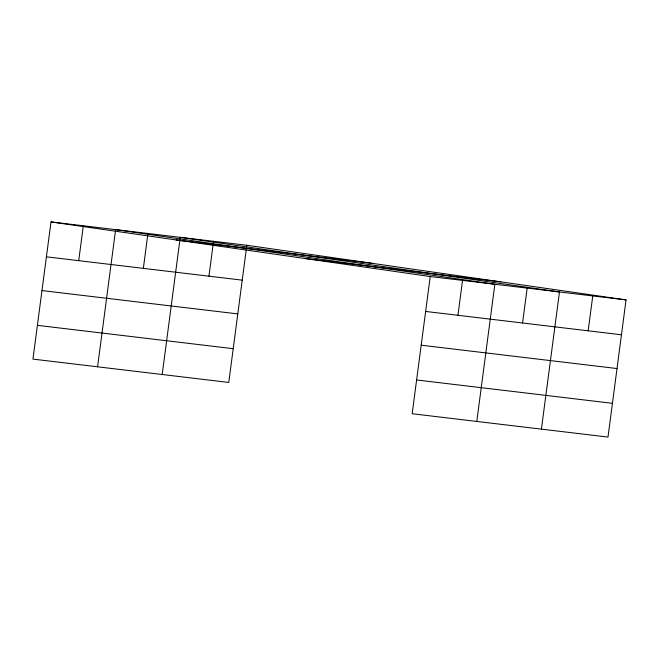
<?xml version="1.0" encoding="UTF-8"?>
<svg xmlns="http://www.w3.org/2000/svg" width="659" height="659" viewBox="0 0 659 659"><rect width="100%" height="100%" fill="white"/><g stroke="black" fill="none" stroke-linecap="round" stroke-linejoin="round"><path stroke-width="0.99" d="M246.828 245.263L51.007 221.926L32.95 359.106L228.772 382.442L246.828 245.263L626.05 299.894L607.993 437.074L412.172 413.737L430.228 276.558L626.05 299.894M78.726 260.659L83.322 225.773M97.573 366.808L115.63 229.629L494.851 284.26L476.795 421.439M143.349 268.361L147.937 233.475M162.188 374.51L180.253 237.331L559.475 291.962L541.41 429.141M208.944 276.187L213.541 241.301M457.947 315.29L462.544 280.404M522.571 322.992L527.159 288.107M588.166 330.81L592.762 295.924M176.151 239.95L371.973 263.295M305.092 258.526L500.906 281.871M46.418 256.812L242.232 280.149M425.64 311.443L621.453 334.78M41.97 290.57L237.792 313.906M421.192 345.201L617.013 368.538M37.398 325.348L233.212 348.685M416.62 379.979L612.433 403.316M51.007 221.926L430.228 276.558"/></g></svg>
